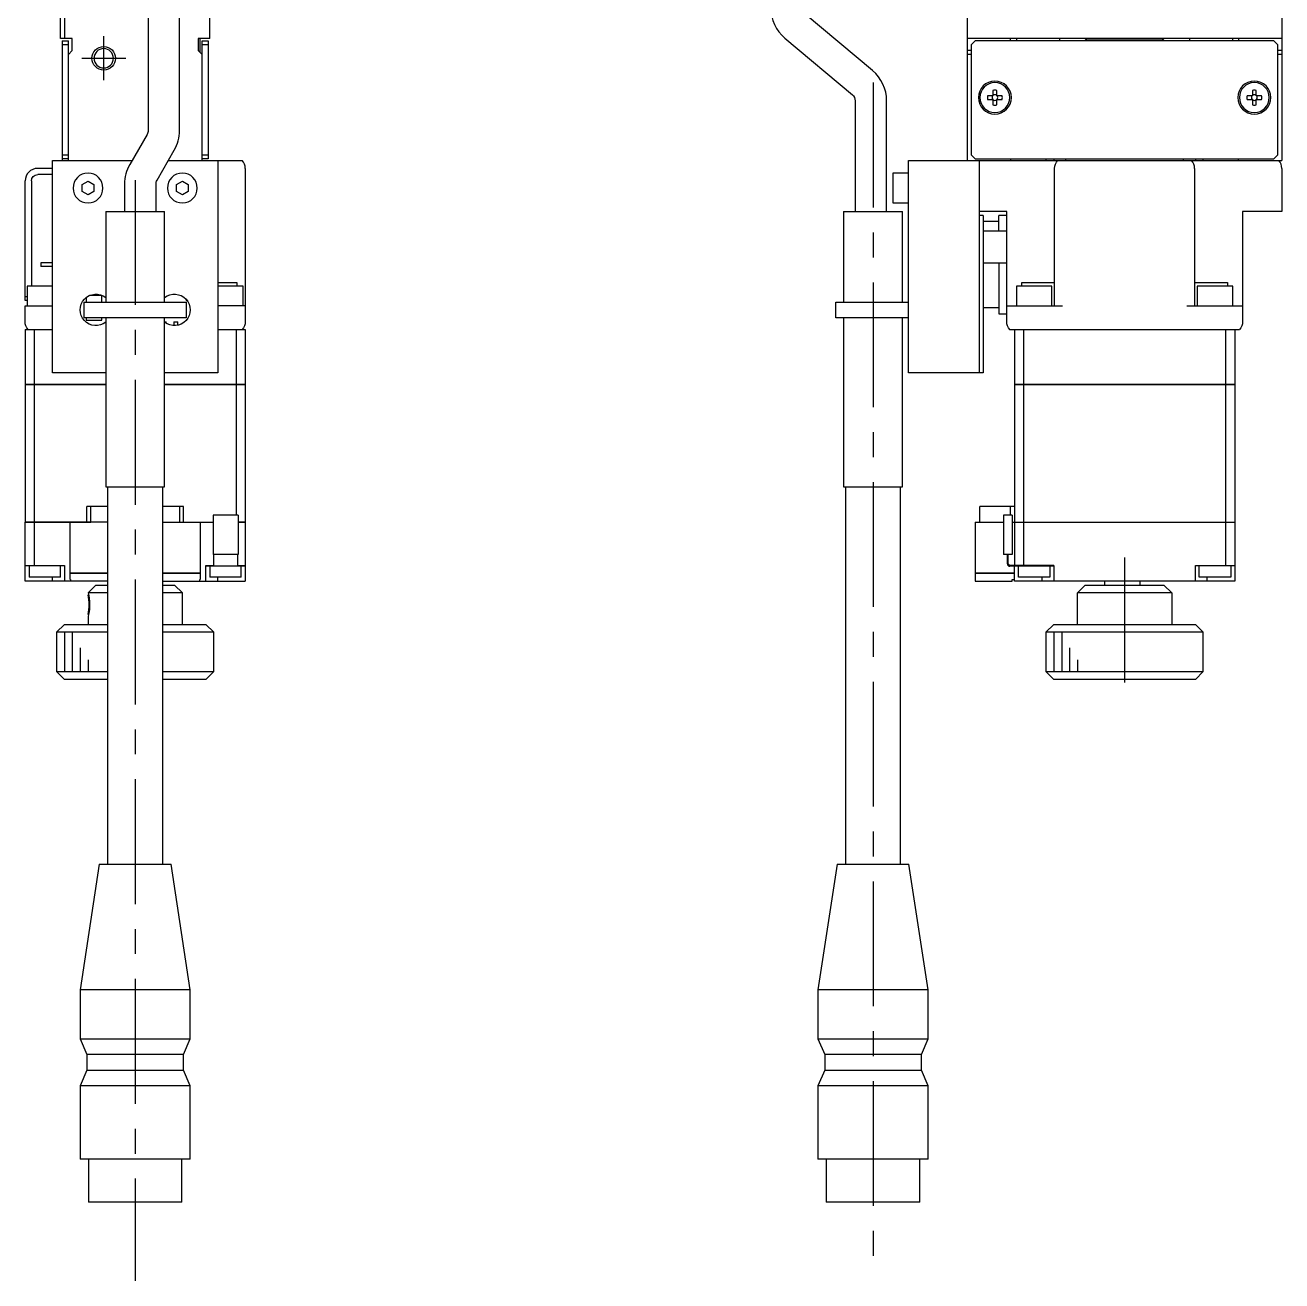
# Model space of a CAD drawing. Extents: x 0 to 729, y -8 to 416.
# Drawn here: x 375.1 to 534.9, y 79.3 to 239 of the extents above; entities that cross this region are included whole.
import ezdxf

# ---------------------------------------------------------------- set-up
doc = ezdxf.new("R2010")
doc.units = 0
doc.header["$LTSCALE"] = 0.5
doc.linetypes.add('CENTER', pattern=[50.8, 31.75, -6.35, 6.35, -6.35])
for name, color, linetype in [('MSM_CENTER', 1, 'CENTER'), ('MSM_CONTINUOUS', 7, 'CONTINUOUS'), ('MSM_NARROW', 5, 'CONTINUOUS')]:
    doc.layers.add(name, color=color, linetype=linetype)

msp = doc.modelspace()

# ---------------------------------------------------------------- linework, layer by layer
at = {"layer": 'MSM_CENTER'}
for p, q in [((385.06, 231.95), (385.06, 237.55)), ((382.26, 234.75), (387.86, 234.75)), ((482.91, 231.65), (482.91, 81.12)), ((389.06, 219.25), (389.06, 79.25)), ((514.91, 171.25), (514.91, 153.25))]:
    msp.add_line(p, q, dxfattribs=at)
at = {"layer": 'MSM_CONTINUOUS'}
for p, q in [((398.56, 237.25), (398.56, 328.75)), ((379.56, 237.25), (379.56, 250.25)), ((380.06, 250.14), (380.06, 237.25)), ((390.71, 246.75), (390.71, 225.56)), ((394.71, 225.56), (394.71, 246.75)), ((494.91, 221.75), (494.91, 242.45)), ((534.91, 242.45), (534.91, 221.75)), ((482.85, 233.18), (474.27, 240.38)), ((381.06, 237.25), (379.56, 237.25)), ((379.76, 236.95), (379.76, 221.75)), ((379.76, 236.95), (380.56, 236.95)), ((380.56, 235.25), (380.56, 236.95)), ((381.06, 235.75), (381.06, 237.25)), ((397.06, 237.25), (397.06, 235.75)), ((398.56, 237.25), (397.06, 237.25)), ((397.31, 235.5), (397.31, 237.25)), ((397.56, 236.95), (398.36, 236.95)), ((397.56, 221.75), (397.56, 236.95)), ((398.36, 236.95), (398.36, 221.95)), ((471.7, 237.32), (480.28, 230.12)), ((534.91, 237.25), (494.91, 237.25)), ((495.91, 236.95), (495.41, 236.45)), ((533.91, 236.95), (495.91, 236.95)), ((500.41, 236.95), (500.41, 237.25)), ((501.16, 237.25), (501.16, 236.95)), ((506.66, 236.95), (506.66, 237.25)), ((510.11, 237.25), (509.91, 237.05)), ((509.91, 237.05), (509.91, 236.95)), ((519.91, 237.05), (509.91, 237.05)), ((519.91, 237.05), (519.71, 237.25)), ((519.91, 236.95), (519.91, 237.05)), ((523.16, 237.25), (523.16, 236.95)), ((528.66, 236.95), (528.66, 237.25)), ((529.41, 237.25), (529.41, 236.95)), ((534.41, 236.45), (533.91, 236.95)), ((380.56, 236.45), (379.76, 236.45)), ((381.06, 235.75), (380.56, 235.25)), ((380.56, 221.75), (380.56, 235.25)), ((397.56, 235.25), (397.06, 235.75)), ((398.36, 236.45), (397.56, 236.45)), ((495.41, 235.75), (494.91, 235.75)), ((495.41, 235.25), (494.91, 235.25)), ((495.41, 236.45), (495.41, 222.45)), ((534.41, 222.45), (534.41, 236.45)), ((534.91, 235.75), (534.41, 235.75)), ((534.91, 235.25), (534.41, 235.25)), ((498.17, 230.67), (498.17, 229.99)), ((498.65, 229.99), (498.65, 230.67)), ((531.17, 230.67), (531.17, 229.99)), ((531.65, 229.99), (531.65, 230.67)), ((480.64, 229.35), (480.64, 215.25)), ((484.64, 215.25), (484.64, 229.35)), ((498.17, 229.99), (497.49, 229.99)), ((497.49, 229.51), (498.17, 229.51)), ((498.17, 229.51), (498.17, 228.83)), ((499.33, 229.99), (498.65, 229.99)), ((498.65, 228.83), (498.65, 229.51)), ((498.65, 229.51), (499.33, 229.51)), ((531.17, 229.99), (530.49, 229.99)), ((530.49, 229.51), (531.17, 229.51)), ((531.17, 229.51), (531.17, 228.83)), ((532.33, 229.99), (531.65, 229.99)), ((531.65, 229.51), (532.33, 229.51)), ((531.65, 228.83), (531.65, 229.51)), ((390.58, 225.06), (388.38, 221.25)), ((379.76, 222.45), (380.56, 222.45)), ((391.85, 219.25), (394.04, 223.06)), ((397.56, 222.45), (398.36, 222.45)), ((495.41, 222.45), (495.91, 221.95)), ((533.91, 221.95), (534.41, 222.45)), ((378.56, 220.75), (376.66, 220.75)), ((378.56, 194.75), (378.56, 221.75)), ((378.56, 221.75), (388.67, 221.75)), ((380.56, 221.95), (379.76, 221.95)), ((393.29, 221.75), (402.68, 221.75)), ((398.36, 221.95), (397.56, 221.95)), ((399.56, 221.75), (399.56, 194.75)), ((403.06, 220.75), (403.06, 201.25)), ((487.41, 221.75), (534.91, 221.75)), ((487.41, 194.75), (487.41, 221.75)), ((495.91, 221.95), (533.91, 221.95)), ((496.41, 221.75), (496.41, 194.75)), ((500.41, 221.95), (500.41, 221.75)), ((504.91, 221.95), (504.91, 221.75)), ((505.91, 221.95), (505.91, 221.75)), ((506.01, 203.25), (506.01, 220.75)), ((507.41, 221.95), (507.41, 221.75)), ((522.41, 221.75), (522.41, 221.95)), ((523.81, 220.75), (523.81, 203.25)), ((523.91, 221.95), (523.91, 221.75)), ((524.91, 221.75), (524.91, 221.95)), ((529.41, 221.75), (529.41, 221.95)), ((534.91, 220.75), (534.91, 215.25)), ((375.06, 203.95), (375.06, 219.15)), ((375.86, 219.15), (375.86, 205.75)), ((378.56, 219.95), (376.66, 219.95)), ((382.31, 218.68), (383.06, 219.12)), ((383.06, 219.12), (383.81, 218.68)), ((394.31, 218.68), (395.06, 219.12)), ((395.06, 219.12), (395.81, 218.68)), ((487.41, 220.15), (485.41, 220.15)), ((485.41, 220.15), (485.41, 216.35)), ((382.31, 217.82), (382.31, 218.68)), ((383.06, 217.38), (382.31, 217.82)), ((383.81, 217.82), (383.06, 217.38)), ((383.81, 218.68), (383.81, 217.82)), ((387.71, 218.75), (387.71, 215.25)), ((391.71, 215.25), (391.71, 218.75)), ((394.31, 217.82), (394.31, 218.68)), ((395.06, 217.38), (394.31, 217.82)), ((395.81, 217.82), (395.06, 217.38)), ((395.81, 218.68), (395.81, 217.82)), ((485.41, 216.35), (487.41, 216.35)), ((385.31, 215.25), (392.81, 215.25)), ((385.31, 215.25), (385.31, 203.75)), ((392.81, 203.75), (392.81, 215.25)), ((479.16, 215.25), (479.16, 203.75)), ((479.16, 215.25), (486.66, 215.25)), ((486.66, 203.75), (486.66, 215.25)), ((499.91, 215.25), (496.41, 215.25)), ((496.91, 214.75), (496.41, 214.75)), ((496.91, 214.75), (496.91, 194.75)), ((498.91, 212.75), (498.91, 214.75)), ((499.91, 214.75), (498.91, 214.75)), ((499.91, 201.25), (499.91, 215.25)), ((534.91, 215.25), (529.91, 215.25)), ((529.91, 215.25), (529.91, 201.25)), ((498.91, 214), (496.91, 214)), ((499.91, 212.75), (496.91, 212.75)), ((378.56, 208.75), (377.06, 208.75)), ((377.06, 208.75), (377.06, 208.25)), ((378.56, 208.25), (377.06, 208.25)), ((496.91, 208.75), (499.91, 208.75)), ((498.91, 208.75), (498.91, 202.25)), ((399.56, 206.25), (402.01, 206.25)), ((402.01, 206.25), (402.01, 205.75)), ((501.83, 205.75), (501.83, 206.25)), ((501.83, 206.25), (506.01, 206.25)), ((523.81, 206.25), (527.99, 206.25)), ((527.99, 206.25), (527.99, 205.75)), ((378.56, 205.75), (375.31, 205.75)), ((375.31, 205.75), (375.31, 203.25)), ((402.81, 205.75), (399.56, 205.75)), ((402.81, 203.25), (402.81, 205.75)), ((501.16, 205.75), (501.16, 203.25)), ((505.66, 205.75), (501.16, 205.75)), ((505.66, 203.25), (505.66, 205.75)), ((524.16, 205.75), (524.16, 203.25)), ((528.66, 205.75), (524.16, 205.75)), ((528.66, 203.25), (528.66, 205.75)), ((375.06, 204.45), (375.31, 204.45)), ((375.31, 203.95), (375.06, 203.95)), ((375.06, 201.25), (375.06, 203.25)), ((375.06, 203.25), (378.56, 203.25)), ((382.56, 203.75), (395.56, 203.75)), ((382.56, 201.75), (382.56, 203.75)), ((382.84, 204.33), (382.84, 203.75)), ((384.84, 204.58), (383.26, 204.58)), ((384.84, 203.75), (384.84, 204.58)), ((395.56, 203.75), (395.56, 201.75)), ((403.06, 203.25), (399.56, 203.25)), ((478.16, 201.75), (478.16, 203.75)), ((478.16, 203.75), (487.41, 203.75)), ((499.91, 203.25), (507.01, 203.25)), ((522.81, 203.25), (529.91, 203.25)), ((395.56, 201.75), (382.56, 201.75)), ((382.84, 201.75), (382.84, 201.43)), ((382.84, 201.43), (384.84, 201.43)), ((384.84, 201.43), (384.84, 201.75)), ((385.31, 201.75), (385.31, 180.25)), ((392.81, 180.25), (392.81, 201.75)), ((487.41, 201.75), (478.16, 201.75)), ((479.16, 201.75), (479.16, 180.25)), ((486.66, 180.25), (486.66, 201.75)), ((498.91, 203), (496.91, 203)), ((498.91, 202.25), (499.91, 202.25)), ((375.06, 200.25), (378.56, 200.25)), ((375.06, 200.25), (375.06, 193.26)), ((376.22, 200.25), (376.22, 193.26)), ((392.81, 201.25), (392.99, 201.25)), ((392.99, 201.06), (392.99, 201.25)), ((393.99, 201.25), (394.49, 201.25)), ((393.99, 201.25), (393.99, 200.75)), ((394.49, 200.8), (394.49, 201.25)), ((399.56, 200.25), (403.06, 200.25)), ((401.91, 200.25), (401.91, 193.26)), ((403.06, 200.25), (403.06, 193.26)), ((500.29, 200.25), (529.53, 200.25)), ((500.91, 200.25), (500.91, 193.26)), ((502.07, 200.25), (502.07, 193.26)), ((527.76, 200.25), (527.76, 193.26)), ((528.91, 200.25), (528.91, 193.26)), ((385.31, 194.75), (378.56, 194.75)), ((399.56, 194.75), (392.81, 194.75)), ((496.91, 194.75), (487.41, 194.75)), ((375.06, 193.26), (385.31, 193.26)), ((385.31, 193.25), (375.06, 193.25)), ((375.06, 193.25), (375.06, 175.76)), ((375.07, 193.25), (375.07, 193.26)), ((376.22, 193.25), (376.22, 193.26)), ((376.22, 193.25), (376.22, 175.76)), ((392.81, 193.26), (403.06, 193.26)), ((403.06, 193.25), (392.81, 193.25)), ((401.91, 193.25), (401.91, 193.26)), ((401.91, 193.25), (401.91, 176.65)), ((403.05, 193.25), (403.05, 193.26)), ((403.06, 193.25), (403.06, 175.76)), ((500.91, 193.26), (528.91, 193.26)), ((500.91, 193.25), (500.91, 175.76)), ((528.91, 193.25), (500.91, 193.25)), ((500.92, 193.25), (500.92, 193.26)), ((502.07, 193.25), (502.07, 193.26)), ((502.07, 193.25), (502.07, 175.76)), ((527.75, 193.25), (527.75, 193.26)), ((527.76, 193.25), (527.76, 175.76)), ((528.9, 193.25), (528.9, 193.26)), ((528.91, 193.25), (528.91, 175.76)), ((385.31, 180.25), (392.81, 180.25)), ((385.56, 180.25), (385.56, 132.25)), ((392.56, 132.25), (392.56, 180.25)), ((479.16, 180.25), (486.66, 180.25)), ((479.41, 180.25), (479.41, 132.25)), ((486.41, 132.25), (486.41, 180.25)), ((385.56, 177.75), (382.91, 177.75)), ((382.91, 175.76), (382.91, 177.75)), ((383.41, 175.75), (383.41, 177.75)), ((395.22, 177.75), (392.56, 177.75)), ((394.72, 175.75), (394.72, 177.75)), ((395.22, 175.76), (395.22, 177.75)), ((496.51, 175.75), (496.51, 177.75)), ((500.91, 177.75), (496.51, 177.75)), ((500.41, 176.65), (500.41, 177.75)), ((398.96, 176.65), (398.96, 171.65)), ((402.16, 176.65), (398.96, 176.65)), ((402.16, 176.65), (402.16, 171.65)), ((500.61, 176.65), (499.51, 176.65)), ((499.51, 176.65), (499.51, 171.65)), ((500.61, 176.65), (500.61, 171.65)), ((375.06, 175.76), (383.41, 175.76)), ((375.06, 168.25), (375.06, 175.75)), ((385.56, 175.75), (375.06, 175.75)), ((375.07, 175.75), (375.07, 175.76)), ((376.22, 175.75), (376.22, 175.76)), ((376.22, 175.75), (376.22, 170.25)), ((380.81, 169.26), (380.81, 175.75)), ((392.56, 175.75), (398.96, 175.75)), ((394.72, 175.76), (398.96, 175.76)), ((397.31, 175.75), (397.31, 169.26)), ((402.16, 175.76), (403.06, 175.76)), ((403.06, 175.75), (402.16, 175.75)), ((403.05, 175.75), (403.05, 175.76)), ((403.06, 175.75), (403.06, 168.25)), ((495.91, 175.75), (499.51, 175.75)), ((495.91, 175.75), (495.91, 169.26)), ((496.91, 175.76), (499.51, 175.76)), ((496.91, 175.75), (496.91, 175.76)), ((500.61, 175.76), (528.91, 175.76)), ((500.61, 175.75), (528.91, 175.75)), ((500.91, 175.75), (500.91, 170.25)), ((500.92, 175.75), (500.92, 175.76)), ((502.07, 175.75), (502.07, 175.76)), ((502.07, 175.75), (502.07, 170.25)), ((527.75, 175.75), (527.75, 175.76)), ((527.76, 175.75), (527.76, 170.25)), ((528.9, 175.75), (528.9, 175.76)), ((528.91, 175.75), (528.91, 168.25)), ((402.16, 171.65), (398.96, 171.65)), ((399.06, 170.15), (399.06, 171.65)), ((402.06, 171.65), (402.06, 170.15)), ((500.61, 171.65), (499.51, 171.65)), ((500.01, 170.45), (500.01, 171.65)), ((500.11, 170.45), (500.11, 171.65)), ((375.06, 170.25), (380.06, 170.25)), ((375.56, 170.25), (375.56, 168.75)), ((379.56, 168.75), (379.56, 170.25)), ((380.06, 170.25), (380.06, 168.25)), ((398.06, 170.25), (399.06, 170.25)), ((398.06, 168.25), (398.06, 170.25)), ((403.06, 170.15), (398.06, 170.15)), ((398.56, 170.15), (398.56, 168.75)), ((402.06, 170.25), (403.06, 170.25)), ((402.56, 168.75), (402.56, 170.15)), ((505.91, 170.25), (500.31, 170.25)), ((505.91, 170.15), (500.31, 170.15)), ((500.91, 168.25), (500.91, 170.15)), ((501.41, 168.75), (501.41, 170.25)), ((505.41, 170.15), (505.41, 168.75)), ((505.91, 170.25), (505.91, 168.25)), ((523.91, 170.25), (528.91, 170.25)), ((523.91, 168.25), (523.91, 170.25)), ((524.41, 168.75), (524.41, 170.25)), ((528.41, 170.25), (528.41, 168.75)), ((385.56, 168.25), (375.06, 168.25)), ((379.56, 168.75), (375.56, 168.75)), ((378.56, 168.25), (378.56, 168.75)), ((380.81, 169.26), (385.56, 169.26)), ((385.56, 169.25), (380.81, 169.25)), ((380.81, 168.45), (380.81, 169.25)), ((380.81, 168.45), (380.83, 168.45)), ((380.82, 169.25), (380.82, 169.26)), ((380.83, 168.45), (380.83, 168.25)), ((392.56, 169.26), (397.31, 169.26)), ((397.31, 169.25), (392.56, 169.25)), ((392.56, 168.25), (403.06, 168.25)), ((397.29, 168.45), (397.31, 168.45)), ((397.29, 168.25), (397.29, 168.45)), ((397.3, 169.25), (397.3, 169.26)), ((397.31, 169.25), (397.31, 168.45)), ((402.56, 168.75), (398.56, 168.75)), ((399.56, 168.25), (399.56, 168.75)), ((495.91, 169.26), (500.91, 169.26)), ((500.91, 169.25), (495.91, 169.25)), ((495.91, 169.25), (495.91, 168.25)), ((495.91, 168.25), (500.61, 168.25)), ((495.92, 169.25), (495.92, 169.26)), ((500.61, 168.25), (500.61, 168.45)), ((500.61, 168.45), (500.91, 168.45)), ((528.91, 168.25), (500.91, 168.25)), ((505.41, 168.75), (501.41, 168.75)), ((504.41, 168.25), (504.41, 168.75)), ((512.41, 167.75), (512.41, 168.25)), ((516.91, 167.75), (516.91, 168.25)), ((528.41, 168.75), (524.41, 168.75)), ((525.41, 168.25), (525.41, 168.75)), ((383.06, 166.75), (384.06, 167.75)), ((385.56, 166.75), (383.06, 166.75)), ((383.06, 166.5), (383.06, 166.5)), ((384.06, 167.75), (385.56, 167.75)), ((392.56, 167.75), (394.06, 167.75)), ((395.06, 166.75), (392.56, 166.75)), ((394.06, 167.75), (395.06, 166.75)), ((395.06, 162.75), (395.06, 166.75)), ((509.91, 167.75), (508.91, 166.75)), ((508.91, 162.75), (508.91, 166.75)), ((520.91, 166.75), (508.91, 166.75)), ((509.91, 167.75), (519.91, 167.75)), ((520.91, 166.75), (519.91, 167.75)), ((520.91, 166.75), (520.91, 162.75)), ((383.06, 163.75), (383.06, 162.75)), ((380.06, 162.75), (379.06, 161.75)), ((385.56, 161.75), (379.06, 161.75)), ((379.06, 161.75), (379.06, 156.75)), ((380.06, 162.75), (385.56, 162.75)), ((392.56, 162.75), (398.06, 162.75)), ((399.06, 161.75), (392.56, 161.75)), ((399.06, 161.75), (398.06, 162.75)), ((399.06, 156.75), (399.06, 161.75)), ((505.91, 162.75), (504.91, 161.75)), ((504.91, 161.75), (504.91, 156.75)), ((524.91, 161.75), (504.91, 161.75)), ((505.91, 162.75), (523.91, 162.75)), ((524.91, 161.75), (523.91, 162.75)), ((524.91, 156.75), (524.91, 161.75)), ((379.06, 156.75), (385.56, 156.75)), ((379.06, 156.75), (380.06, 155.75)), ((392.56, 156.75), (399.06, 156.75)), ((398.06, 155.75), (399.06, 156.75)), ((504.91, 156.75), (505.91, 155.75)), ((504.91, 156.75), (524.91, 156.75)), ((523.91, 155.75), (524.91, 156.75)), ((385.56, 155.75), (380.06, 155.75)), ((398.06, 155.75), (392.56, 155.75)), ((523.91, 155.75), (505.91, 155.75)), ((384.49, 132.25), (382.06, 116.25)), ((384.49, 132.25), (393.63, 132.25)), ((396.06, 116.25), (393.63, 132.25)), ((478.34, 132.25), (475.91, 116.25)), ((478.34, 132.25), (487.48, 132.25)), ((489.91, 116.25), (487.48, 132.25)), ((382.06, 116.25), (382.06, 110.05)), ((396.06, 116.25), (382.06, 116.25)), ((396.06, 110.05), (396.06, 116.25)), ((475.91, 116.25), (475.91, 110.05)), ((489.91, 116.25), (475.91, 116.25)), ((489.91, 110.05), (489.91, 116.25)), ((382.06, 110.05), (382.91, 108.05)), ((382.06, 110.05), (396.06, 110.05)), ((395.21, 108.05), (396.06, 110.05)), ((475.91, 110.05), (476.76, 108.05)), ((475.91, 110.05), (489.91, 110.05)), ((489.06, 108.05), (489.91, 110.05)), ((382.91, 108.05), (382.91, 106.05)), ((395.21, 108.05), (382.91, 108.05)), ((395.21, 106.05), (395.21, 108.05)), ((476.76, 108.05), (476.76, 106.05)), ((489.06, 108.05), (476.76, 108.05)), ((489.06, 106.05), (489.06, 108.05)), ((382.91, 106.05), (382.06, 104.05)), ((382.91, 106.05), (395.21, 106.05)), ((396.06, 104.05), (395.21, 106.05)), ((476.76, 106.05), (475.91, 104.05)), ((476.76, 106.05), (489.06, 106.05)), ((489.91, 104.05), (489.06, 106.05)), ((382.06, 104.05), (382.06, 94.75)), ((396.06, 104.05), (382.06, 104.05)), ((396.06, 94.75), (396.06, 104.05)), ((475.91, 104.05), (475.91, 94.75)), ((489.91, 104.05), (475.91, 104.05)), ((489.91, 94.75), (489.91, 104.05)), ((396.06, 94.75), (382.06, 94.75)), ((383.11, 94.75), (383.11, 89.25)), ((395.01, 89.25), (395.01, 94.75)), ((489.91, 94.75), (475.91, 94.75)), ((476.96, 94.75), (476.96, 89.25)), ((488.86, 89.25), (488.86, 94.75)), ((395.01, 89.25), (383.11, 89.25)), ((488.86, 89.25), (476.96, 89.25))]:
    msp.add_line(p, q, dxfattribs=at)
at = {"layer": 'MSM_CONTINUOUS', "extrusion": (0, 0, -1)}
for centre, radius in [((-385.06, 234.75), 1.23), ((-498.41, 229.75), 2.1), ((-531.41, 229.75), 2.1), ((-498.41, 229.75), 1.9), ((-531.41, 229.75), 1.9), ((-383.06, 218.25), 1.9), ((-395.06, 218.25), 1.9)]:
    msp.add_circle(centre, radius, dxfattribs=at)
at = {"layer": 'MSM_CONTINUOUS'}
for centre, radius, start, end in [((474.91, 241.15), 5, 180, 230), ((479.64, 229.35), 5, 0, 50), ((498.41, 229.75), 0.95, 75.3667, 104.6333), ((531.41, 229.75), 0.95, 75.3667, 104.6333), ((498.41, 229.75), 0.95, 165.3667, 194.6333), ((498.41, 229.75), 0.365, 138.8496, 221.1504), ((498.41, 229.75), 0.365, 48.8496, 131.1504), ((498.41, 229.75), 0.365, 228.8496, 311.1504), ((498.41, 229.75), 0.95, 255.3667, 284.6333), ((498.41, 229.75), 0.365, 318.8496, 41.1504), ((498.41, 229.75), 0.95, 345.3667, 14.6333), ((531.41, 229.75), 0.95, 165.3667, 194.6333), ((531.41, 229.75), 0.365, 138.8496, 221.1504), ((531.41, 229.75), 0.365, 48.8496, 131.1504), ((531.41, 229.75), 0.365, 228.8496, 311.1504), ((531.41, 229.75), 0.95, 255.3667, 284.6333), ((531.41, 229.75), 0.365, 318.8496, 41.1504), ((531.41, 229.75), 0.95, 345.3667, 14.6333), ((389.71, 225.56), 5, 330, 0), ((376.66, 219.15), 1.6, 90, 180), ((392.71, 218.75), 5, 150, 180), ((401.56, 220.75), 1.5, 0, 41.8103), ((522.31, 220.75), 1.5, 0, 41.8103), ((533.41, 220.75), 1.5, 0, 41.8103), ((500.31, 170.45), 0.3, 180, 270), ((377.2, 165.25), 6, 347.9757, 12.0243)]:
    msp.add_arc(centre, radius, start, end, dxfattribs=at)
at = {"layer": 'MSM_CONTINUOUS', "extrusion": (0, 0, -1)}
for centre, radius, start, end in [((-479.64, 229.35), 1, 130, 180), ((-389.71, 225.56), 1, 180, 210), ((-507.51, 220.75), 1.5, 0, 41.8103), ((-376.66, 219.15), 0.8, 0, 90), ((-392.71, 218.75), 1, 0, 30), ((-384.06, 202.75), 2, 231.3178, 128.6822), ((-394.06, 202.75), 2, 51.3178, 308.6822), ((-395.73, 204.05), 0.2, 269.1937, 14.9256), ((-376.56, 201.25), 1.5, 318.1897, 0), ((-401.56, 201.25), 1.5, 180, 221.8103), ((-501.41, 201.25), 1.5, 318.1897, 0), ((-528.41, 201.25), 1.5, 180, 221.8103), ((-500.31, 170.45), 0.2, 270, 0)]:
    msp.add_arc(centre, radius, start, end, dxfattribs=at)
at = {"layer": 'MSM_NARROW'}
for p, q in [((383.06, 166.75), (383.06, 166.75)), ((383.12, 163.99), (383.06, 163.75)), ((380.06, 161.75), (380.06, 156.75)), ((381.06, 161.75), (381.06, 156.75)), ((505.91, 161.75), (505.91, 156.75)), ((506.91, 161.75), (506.91, 156.75)), ((382.06, 159.75), (382.06, 156.75)), ((383.06, 158.25), (383.06, 156.75)), ((507.91, 159.75), (507.91, 156.75)), ((508.91, 158.25), (508.91, 156.75))]:
    msp.add_line(p, q, dxfattribs=at)
msp.add_circle((385.06, 234.75), 1.5, dxfattribs=at)
at = {"layer": 'MSM_NARROW', "extrusion": (0, 0, -1)}
msp.add_arc((-377.28, 165.25), 5.98, 165.5175, 192.2082, dxfattribs=at)

doc.saveas('drawing.dxf')
